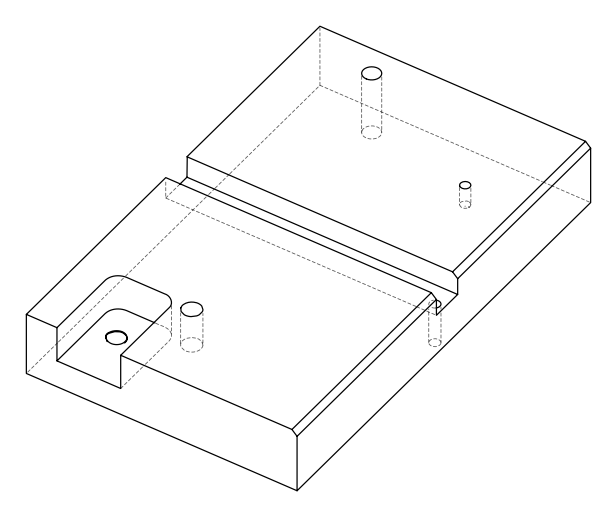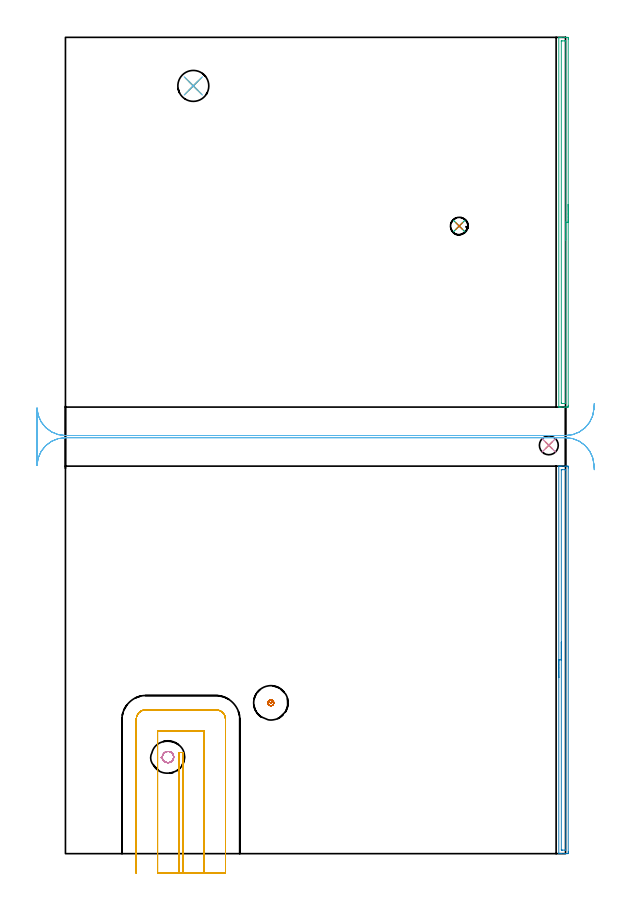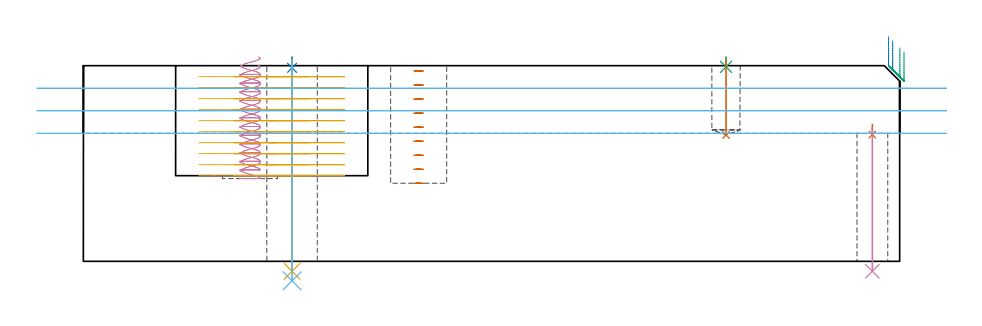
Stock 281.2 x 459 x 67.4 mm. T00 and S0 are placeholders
(PLAN: 13 operations, 8 tool changes, 28.3 min)
(1 SPOT_DRILL | STEP1HOLE | NXT0321_9005460120000 | 0.03 min | 2521 mm3)
(2 SPOT_DRILL_1 | STEP1HOLE_1 | NXT0321_9005460120000 | 0.03 min | 4 mm3)
(3 SPOT_DRILL_2 | STEP1POCKET | NXT0321_9005460120000 | 0.03 min | 1 mm3)
(4 DRILL_THROUGH_HOLE_INTO_CENTER | STEP1HOLE | NXT0301_077 | 0.2 min | 3937 mm3)
(5 DRILL_THROUGH_HOLE_INTO_CENTER_1 | STEP1HOLE_1 | NXT0301_077 | 0.29 min | 5914 mm3)
(6 DRILL_TO_ENLARGE_THROUGH_HOLE | STEP1HOLE_1 | UGT0301_245 | 0.31 min | 10075 mm3)
(7 DRILL_BLIND_HOLE_INTO_CENTER | STEP1POCKET | NXT0301_069 | 0.11 min | 1700 mm3)
(8 AREA_MILL | FG_CHAMFER_SURFACE | UGT0205_001 | 3.68 min | 3112 mm3)
(9 AREA_MILL_1 | FG_CHAMFER_SURFACE_1 | UGT0205_001 | 3.52 min | 2961 mm3)
(10 MILL_FREE_SHAPED_POCKET | POCKET_FREE_SHAPED_STRAIGHT | NXT0201_011 | Follow Part, ap 3, ae 75% | 1.77 min | 10388 mm3)
(11 MILL_SLOT | SLOT_PARTIAL_RECTANGULAR | NXT0201_012 | Follow Part, ap 4, ae 75% | 13.55 min | 210018 mm3)
(12 MILL_RECTANGULAR_SLOT | SLOT_RECTANGULAR | UGT0201_004 | Follow Part, ap 8, ae 75% | 4.24 min | 214900 mm3)
(13 MILL_BLIND_HOLE_FROM_SOLID_MATERIAL | STEP1POCKET_1 | NXT0201_012 | Spiral | 0.57 min | 11839 mm3)
(TOOL NXT0321_9005460120000 | NC Spot Drill, 142deg, 12mm, Carbide, Uncoated | D12 PA142 FL30 Z2)
(TOOL NXT0301_077 | Carbide Drill 10.6mm [860.1-1060-053A1-MM 2214] | D10.6 PA140 FL71 Z2)
(TOOL UGT0301_245 | Twist Drill 17.4 mm | D17.4 PA118 FL130 Z2)
(TOOL NXT0301_069 | Carbide Drill 9.8mm [860.1-0980-029A1-MM 2214] | D9.8 PA140 FL47 Z2)
(TOOL UGT0205_001 | Chamfer Mill 20 x 3 x 45 deg. | D20 FL50 Z2)
(TOOL NXT0201_011 | ENDMILL 12mm [2P460-1200-NA 1630] | D12 FL38 Z6)
(TOOL NXT0201_012 | ENDMILL 16mm [2P460-1600-NA 1630] | D16 FL38 Z6)
(TOOL UGT0201_004 | End Mill 32 mm | D32 FL53 Z6)
(OP 1 SPOT_DRILL)
G17 G21 G94 G90
T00 M6
G54
G17 G0 G90 X271.8 Y229.6 S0 M3
G43 Z77.4 H0
G94 G81 G98 Z43.635 F250. R47.1
G80
M5
M2
(OP 2 SPOT_DRILL_1)
G17 G21 G94 G90
T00 M6
G54
G17 G0 G90 X71.9 Y431.7 S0 M3
G43 Z77.4 H0
G94 G81 G98 Z66.651 F250. R70.4
G80
M5
M2
(OP 3 SPOT_DRILL_2)
G17 G21 G94 G90
T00 M6
G54
G17 G0 G90 X221.4 Y352.9 S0 M3
G43 Z77.4 H0
G94 G81 G98 Z66.978 F250. R70.4
G80
M5
M2
(OP 4 DRILL_THROUGH_HOLE_INTO_CENTER)
G17 G21 G94 G90
T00 M6
G54
G17 G0 G90 X271.8 Y229.6 S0 M3
G43 Z77.4 H1
G94 G73 G98 Z-3.429 F250. Q9.506 R46.1
G80
M5
M2
(OP 5 DRILL_THROUGH_HOLE_INTO_CENTER_1)
G17 G21 G94 G90
T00 M6
G54
G17 G0 G90 X71.9 Y431.7 S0 M3
G43 Z77.4 H1
G94 G73 G98 Z-3.429 F250. Q10.118 R69.4
G80
M5
M2
(OP 6 DRILL_TO_ENLARGE_THROUGH_HOLE)
G17 G21 G94 G90
T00 M6
G54
G17 G0 G90 X71.9 Y431.7 S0 M3
G43 Z77.4 H0
G94 G73 G98 Z-6.727 F250. Q14.825 R69.4
G80
M5
M2
(OP 7 DRILL_BLIND_HOLE_INTO_CENTER)
G17 G21 G94 G90
T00 M6
G54
G17 G0 G90 X221.4 Y352.9 S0 M3
G43 Z77.4 H1
G94 G81 G98 Z43.5 F250. R69.4
G80
M5
M2
(OP 8 AREA_MILL)
G17 G21 G94 G90
T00 M6
G54
G17 G0 G90 X277.4 Y98.95 S1061 M3
G43 Z77.4 H0
G94 G1 Y98.988 Z76.528 F250.
Y99.102 Z75.663
Y99.291 Z74.812
Y99.553 Z73.98
Y99.887 Z73.174
Y100.29 Z72.4
Y100.759 Z71.664
Y101.29 Z70.972
Y101.879 Z70.329
Y102.522 Z69.739
Y103.214 Z69.208
Y103.95 Z68.74
Y104.724 Z68.337
Y105.53 Z68.003
Y106.362 Z67.741
Y107.214 Z67.552
Y108.078 Z67.438
Y108.95 Z67.4
Y217.75
X277.406 Y217.89 Z67.393
X277.702 Y217.9 Z67.097
X278.134 Z66.665
X278.728 Z66.067
X280.788 Z64.01
X281.372 Z63.423
X281.961 Z62.835
X282.253 Y217.897 Z62.543
X282.691 Y217.891 Z62.105
X282.695 Y217.751 Z62.102
X282.699 Y217.304 Z62.101
X282.7 Y216.851 Z62.1
Y1.036
X282.699 Y0.596 Z62.101
X282.694 Y0.149 Z62.102
X282.691 Y0.009 Z62.105
X282.253 Y0. Z62.543
X281.961 Z62.835
X281.372 Z63.423
X280.788 Z64.01
X280.491 Z64.306
X278.728 Z66.067
X278.134 Z66.665
X277.847 Z66.952
X277.701 Y0.001 Z67.098
X277.406 Y0.01 Z67.393
X277.4 Y0.15 Z67.4
Y108.95
X278.814 Z65.986
X278.815 Y215.721 Z65.985
X278.816 Y215.822 Z65.984
X278.819 Y215.871 Z65.981
X278.82 Y215.888 Z65.98
X278.859 Y215.89 Z65.941
X279.236 Y215.898 Z65.564
X280.491 Y215.899 Z64.309
X281. Y215.897 Z63.8
X281.192 Y215.89 Z63.608
X281.279 Y215.878 Z63.521
X281.284 Y215.609 Z63.516
X281.285 Y215.52 Z63.515
Y2.179
X281.284 Y2.078 Z63.516
X281.281 Y2.029 Z63.519
X281.28 Y2.012 Z63.52
X281.241 Y2.01 Z63.559
X280.864 Y2.002 Z63.936
X279.609 Y2.001 Z65.191
X279.1 Y2.003 Z65.7
X278.908 Y2.01 Z65.892
X278.821 Y2.022 Z65.979
X278.816 Y2.291 Z65.984
X278.815 Y2.38 Z65.985
X278.814 Y108.95 Z65.986
Y109.822 Z66.024
Y110.687 Z66.138
Y111.538 Z66.326
Y112.37 Z66.589
Y113.176 Z66.923
Y113.95 Z67.325
Y114.686 Z67.794
Y115.378 Z68.325
Y116.021 Z68.915
Y116.61 Z69.558
Y117.142 Z70.25
Y117.61 Z70.986
Y118.013 Z71.76
Y118.347 Z72.566
Y118.609 Z73.398
Y118.798 Z74.249
Y118.912 Z75.114
Y118.95 Z75.986
G0 Z77.4
M5
M2
(OP 9 AREA_MILL_1)
G17 G21 G94 G90
T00 M6
G54
G17 G0 G90 X282.7 Y365.05 S1061 M3
G43 Z77.4 H0
Z72.1
G94 G1 Y365.012 Z71.229 F250.
Y364.898 Z70.364
Y364.709 Z69.512
Y364.447 Z68.68
Y364.113 Z67.874
Y363.71 Z67.1
Y363.241 Z66.364
Y362.71 Z65.672
Y362.121 Z65.029
Y361.478 Z64.44
Y360.786 Z63.909
Y360.05 Z63.44
Y359.276 Z63.037
Y358.47 Z62.703
Y357.638 Z62.441
Y356.786 Z62.252
Y355.922 Z62.138
Y355.05 Z62.1
Y252.125
X282.699 Y251.686 Z62.101
X282.694 Y251.24 Z62.102
X282.691 Y251.109 Z62.105
X282.253 Y251.1 Z62.542
X281.951 Z62.844
X281.372 Z63.423
X280.768 Z64.029
X280.491 Z64.306
X278.728 Z66.067
X278.173 Z66.626
X277.847 Z66.952
X277.681 Y251.101 Z67.118
X277.406 Y251.11 Z67.393
X277.4 Y251.241 Z67.4
Y458.859
X277.406 Y458.99 Z67.393
X277.682 Y459. Z67.117
X278.172 Z66.627
X278.728 Z66.067
X280.768 Z64.029
X281.372 Z63.423
X281.951 Z62.844
X282.253 Y458.997 Z62.542
X282.691 Y458.991 Z62.105
X282.694 Y458.86 Z62.102
X282.699 Y458.414 Z62.101
X282.7 Y457.962 Z62.1
Y355.05
X281.286 Z63.514
X281.285 Y253.267 Z63.515
X281.284 Y253.167 Z63.516
X281.282 Y253.118 Z63.518
X281.28 Y253.113 Z63.52
X281.266 Y253.109 Z63.534
X281.219 Y253.105 Z63.581
X280.854 Y253.1 Z63.946
X279.609 Y253.101 Z65.191
X279.09 Y253.103 Z65.71
X278.906 Y253.11 Z65.894
X278.821 Y253.116 Z65.979
X278.816 Y253.38 Z65.984
X278.815 Y253.468 Z65.985
Y456.833
X278.816 Y456.933 Z65.984
X278.818 Y456.982 Z65.982
X278.82 Y456.987 Z65.98
X278.834 Y456.991 Z65.966
X278.881 Y456.995 Z65.919
X279.246 Y456.999 Z65.554
X280.491 Z64.309
X281.01 Y456.997 Z63.79
X281.194 Y456.99 Z63.606
X281.279 Y456.984 Z63.521
X281.284 Y456.72 Z63.516
X281.285 Y456.632 Z63.515
X281.286 Y355.05 Z63.514
Y354.178 Z63.552
Y353.313 Z63.666
Y352.462 Z63.855
Y351.63 Z64.117
Y350.824 Z64.451
Y350.05 Z64.854
Y349.314 Z65.323
Y348.622 Z65.854
Y347.979 Z66.443
Y347.39 Z67.086
Y346.858 Z67.779
Y346.39 Z68.514
Y345.987 Z69.288
Y345.653 Z70.094
Y345.391 Z70.926
Y345.202 Z71.778
Y345.088 Z72.643
Y345.05 Z73.514
G0 Z77.4
M5
M2
(OP 10 MILL_FREE_SHAPED_POCKET)
G17 G21 G94 G90
T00 M6
G54
G17 G0 G90 X60.416 Y52.702 S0 M3
G43 Z77.4 H1
Z70.4
G94 G1 X60.448 Y52.749 Z70.385 F250.
X60.639 Y53.152 Z70.265
X60.771 Y53.578 Z70.146
X60.842 Y54.018 Z70.026
X60.851 Y54.464 Z69.907
X60.812 Y54.817 Z69.812
X60.729 Y55.181 Z69.712
X60.604 Y55.533 Z69.612
X60.438 Y55.868 Z69.511
X60.341 Y56.016 Z69.464
X60.244 Y56.165 Z69.416
X59.946 Y56.515 Z69.293
X59.601 Y56.818 Z69.17
X59.215 Y57.068 Z69.047
X58.796 Y57.258 Z68.924
X58.355 Y57.386 Z68.8
X57.9 Y57.449 Z68.677
X57.44 Y57.444 Z68.554
X56.986 Y57.373 Z68.431
X56.547 Y57.237 Z68.308
X56.132 Y57.038 Z68.185
X55.984 Y56.941 Z68.137
X55.835 Y56.844 Z68.09
X55.519 Y56.58 Z67.979
X55.241 Y56.277 Z67.869
X55.005 Y55.94 Z67.759
X54.814 Y55.575 Z67.648
X54.752 Y55.409 Z67.601
X54.665 Y55.18 Z67.535
X54.391 Y54.616 Z67.367
X54.059 Y54.083 Z67.199
X53.911 Y53.888 Z67.133
X54.098 Y53.73 Z67.068
X54.536 Y53.281 Z66.9
X54.925 Y52.789 Z66.732
X55.156 Y52.435 Z66.618
X55.454 Y52.085 Z66.495
X55.799 Y51.782 Z66.372
X56.185 Y51.532 Z66.249
X56.604 Y51.342 Z66.126
X57.045 Y51.214 Z66.003
X57.5 Y51.151 Z65.879
X57.96 Y51.156 Z65.756
X58.414 Y51.227 Z65.633
X58.853 Y51.363 Z65.51
X59.268 Y51.562 Z65.387
X59.416 Y51.659 Z65.339
X59.565 Y51.756 Z65.292
X59.905 Y52.044 Z65.172
X60.202 Y52.377 Z65.053
X60.448 Y52.749 Z64.933
X60.639 Y53.152 Z64.814
X60.771 Y53.578 Z64.694
X60.842 Y54.018 Z64.575
X60.851 Y54.464 Z64.455
X60.832 Y54.64 Z64.408
G3 X54.752 Y55.409 R3.15 F500.
G2 X53.911 Y53.888 R6.
X55.059 Y52.584 R6.
G3 X60.832 Y54.64 R3.15
X60.569 Y55.601 R3.15
G0 X60.416 Y52.702 Z67.408
G1 X60.448 Y52.749 Z67.393 F250.
X60.639 Y53.152 Z67.273
X60.771 Y53.578 Z67.154
X60.842 Y54.018 Z67.034
X60.851 Y54.464 Z66.915
X60.812 Y54.817 Z66.819
X60.729 Y55.181 Z66.719
X60.604 Y55.533 Z66.619
X60.438 Y55.868 Z66.519
X60.341 Y56.016 Z66.472
X60.244 Y56.165 Z66.424
X59.946 Y56.515 Z66.301
X59.601 Y56.818 Z66.178
X59.215 Y57.068 Z66.055
X58.796 Y57.258 Z65.931
X58.355 Y57.386 Z65.808
X57.9 Y57.449 Z65.685
X57.44 Y57.444 Z65.562
X56.986 Y57.373 Z65.439
X56.547 Y57.237 Z65.316
X56.132 Y57.038 Z65.192
X55.984 Y56.941 Z65.145
X55.835 Y56.844 Z65.097
X55.519 Y56.58 Z64.987
X55.241 Y56.277 Z64.877
X55.005 Y55.94 Z64.766
X54.814 Y55.575 Z64.656
X54.752 Y55.409 Z64.609
X54.665 Y55.18 Z64.543
X54.391 Y54.616 Z64.375
X54.059 Y54.083 Z64.207
X53.911 Y53.888 Z64.141
X54.098 Y53.73 Z64.075
X54.536 Y53.281 Z63.907
X54.925 Y52.789 Z63.739
X55.156 Y52.435 Z63.626
X55.454 Y52.085 Z63.503
X55.799 Y51.782 Z63.38
X56.185 Y51.532 Z63.257
X56.604 Y51.342 Z63.133
X57.045 Y51.214 Z63.01
X57.5 Y51.151 Z62.887
X57.96 Y51.156 Z62.764
X58.414 Y51.227 Z62.641
X58.853 Y51.363 Z62.518
X59.268 Y51.562 Z62.394
X59.416 Y51.659 Z62.347
X59.565 Y51.756 Z62.299
X59.905 Y52.044 Z62.18
X60.202 Y52.377 Z62.06
X60.448 Y52.749 Z61.941
X60.639 Y53.152 Z61.821
X60.771 Y53.578 Z61.702
X60.842 Y54.018 Z61.582
X60.851 Y54.464 Z61.463
X60.832 Y54.64 Z61.415
G3 X54.752 Y55.409 R3.15 F500.
G2 X53.911 Y53.888 R6.
X55.059 Y52.584 R6.
G3 X60.832 Y54.64 R3.15
X60.569 Y55.601 R3.15
G0 X60.416 Y52.702 Z64.415
G1 X60.448 Y52.749 Z64.4 F250.
X60.639 Y53.152 Z64.281
X60.771 Y53.578 Z64.161
X60.842 Y54.018 Z64.042
X60.851 Y54.464 Z63.922
X60.812 Y54.817 Z63.827
X60.729 Y55.181 Z63.727
X60.604 Y55.533 Z63.627
X60.438 Y55.868 Z63.527
X60.341 Y56.016 Z63.479
X60.244 Y56.165 Z63.432
X59.946 Y56.515 Z63.309
X59.601 Y56.818 Z63.185
X59.215 Y57.068 Z63.062
X58.796 Y57.258 Z62.939
X58.355 Y57.386 Z62.816
X57.9 Y57.449 Z62.693
X57.44 Y57.444 Z62.57
X56.986 Y57.373 Z62.446
X56.547 Y57.237 Z62.323
X56.132 Y57.038 Z62.2
X55.984 Y56.941 Z62.153
X55.835 Y56.844 Z62.105
X55.519 Y56.58 Z61.995
X55.241 Y56.277 Z61.884
X55.005 Y55.94 Z61.774
X54.814 Y55.575 Z61.664
X54.752 Y55.409 Z61.616
X54.665 Y55.18 Z61.551
X54.391 Y54.616 Z61.383
X54.059 Y54.083 Z61.214
X53.911 Y53.888 Z61.149
X54.098 Y53.73 Z61.083
X54.536 Y53.281 Z60.915
X54.925 Y52.789 Z60.747
X55.156 Y52.435 Z60.634
X55.454 Y52.085 Z60.511
X55.799 Y51.782 Z60.387
X56.185 Y51.532 Z60.264
X56.604 Y51.342 Z60.141
X57.045 Y51.214 Z60.018
X57.5 Y51.151 Z59.895
X57.96 Y51.156 Z59.772
X58.414 Y51.227 Z59.648
X58.853 Y51.363 Z59.525
X59.268 Y51.562 Z59.402
X59.416 Y51.659 Z59.355
X59.565 Y51.756 Z59.307
X59.905 Y52.044 Z59.187
X60.202 Y52.377 Z59.068
X60.448 Y52.749 Z58.949
X60.639 Y53.152 Z58.829
X60.771 Y53.578 Z58.71
X60.842 Y54.018 Z58.59
X60.851 Y54.464 Z58.471
X60.832 Y54.64 Z58.423
G3 X54.752 Y55.409 R3.15 F500.
G2 X53.911 Y53.888 R6.
X55.059 Y52.584 R6.
G3 X60.832 Y54.64 R3.15
X60.569 Y55.601 R3.15
G0 X60.416 Y52.702 Z61.423
G1 X60.448 Y52.749 Z61.408 F250.
X60.639 Y53.152 Z61.288
X60.771 Y53.578 Z61.169
X60.842 Y54.018 Z61.049
X60.851 Y54.464 Z60.93
X60.812 Y54.817 Z60.835
X60.729 Y55.181 Z60.735
X60.604 Y55.533 Z60.635
X60.438 Y55.868 Z60.535
X60.341 Y56.016 Z60.487
X60.244 Y56.165 Z60.439
X59.946 Y56.515 Z60.316
X59.601 Y56.818 Z60.193
X59.215 Y57.068 Z60.07
X58.796 Y57.258 Z59.947
X58.355 Y57.386 Z59.824
X57.9 Y57.449 Z59.7
X57.44 Y57.444 Z59.577
X56.986 Y57.373 Z59.454
X56.547 Y57.237 Z59.331
X56.132 Y57.038 Z59.208
X55.984 Y56.941 Z59.16
X55.835 Y56.844 Z59.113
X55.519 Y56.58 Z59.002
X55.241 Y56.277 Z58.892
X55.005 Y55.94 Z58.782
X54.814 Y55.575 Z58.672
X54.752 Y55.409 Z58.624
X54.665 Y55.18 Z58.558
X54.391 Y54.616 Z58.39
X54.059 Y54.083 Z58.222
X53.911 Y53.888 Z58.156
X54.098 Y53.73 Z58.091
X54.536 Y53.281 Z57.923
X54.925 Y52.789 Z57.755
X55.156 Y52.435 Z57.641
X55.454 Y52.085 Z57.518
X55.799 Y51.782 Z57.395
X56.185 Y51.532 Z57.272
X56.604 Y51.342 Z57.149
X57.045 Y51.214 Z57.026
X57.5 Y51.151 Z56.902
X57.96 Y51.156 Z56.779
X58.414 Y51.227 Z56.656
X58.853 Y51.363 Z56.533
X59.268 Y51.562 Z56.41
X59.416 Y51.659 Z56.362
X59.565 Y51.756 Z56.315
X59.905 Y52.044 Z56.195
X60.202 Y52.377 Z56.076
X60.448 Y52.749 Z55.956
X60.639 Y53.152 Z55.837
X60.771 Y53.578 Z55.717
X60.842 Y54.018 Z55.598
X60.851 Y54.464 Z55.478
X60.832 Y54.64 Z55.431
G3 X54.752 Y55.409 R3.15 F500.
G2 X53.911 Y53.888 R6.
X55.059 Y52.584 R6.
G3 X60.832 Y54.64 R3.15
X60.569 Y55.601 R3.15
G0 X60.416 Y52.702 Z58.431
G1 X60.448 Y52.749 Z58.416 F250.
X60.639 Y53.152 Z58.296
X60.771 Y53.578 Z58.177
X60.842 Y54.018 Z58.057
X60.851 Y54.464 Z57.938
X60.812 Y54.817 Z57.843
X60.729 Y55.181 Z57.742
X60.604 Y55.533 Z57.642
X60.438 Y55.868 Z57.542
X60.341 Y56.016 Z57.495
X60.244 Y56.165 Z57.447
X59.946 Y56.515 Z57.324
X59.601 Y56.818 Z57.201
X59.215 Y57.068 Z57.078
X58.796 Y57.258 Z56.954
X58.355 Y57.386 Z56.831
X57.9 Y57.449 Z56.708
X57.44 Y57.444 Z56.585
X56.986 Y57.373 Z56.462
X56.547 Y57.237 Z56.339
X56.132 Y57.038 Z56.215
X55.984 Y56.941 Z56.168
X55.835 Y56.844 Z56.12
X55.519 Y56.58 Z56.01
X55.241 Y56.277 Z55.9
X55.005 Y55.94 Z55.79
X54.814 Y55.575 Z55.679
X54.752 Y55.409 Z55.632
X54.665 Y55.18 Z55.566
X54.391 Y54.616 Z55.398
X54.059 Y54.083 Z55.23
X53.911 Y53.888 Z55.164
X54.098 Y53.73 Z55.099
X54.536 Y53.281 Z54.93
X54.925 Y52.789 Z54.762
X55.156 Y52.435 Z54.649
X55.454 Y52.085 Z54.526
X55.799 Y51.782 Z54.403
X56.185 Y51.532 Z54.28
X56.604 Y51.342 Z54.156
X57.045 Y51.214 Z54.033
X57.5 Y51.151 Z53.91
X57.96 Y51.156 Z53.787
X58.414 Y51.227 Z53.664
X58.853 Y51.363 Z53.541
X59.268 Y51.562 Z53.417
X59.416 Y51.659 Z53.37
X59.565 Y51.756 Z53.322
X59.905 Y52.044 Z53.203
X60.202 Y52.377 Z53.083
X60.448 Y52.749 Z52.964
X60.639 Y53.152 Z52.844
X60.771 Y53.578 Z52.725
X60.842 Y54.018 Z52.605
X60.851 Y54.464 Z52.486
X60.832 Y54.64 Z52.438
G3 X54.752 Y55.409 R3.15 F500.
G2 X53.911 Y53.888 R6.
X55.059 Y52.584 R6.
G3 X60.832 Y54.64 R3.15
X60.569 Y55.601 R3.15
G0 X60.416 Y52.702 Z55.438
G1 X60.448 Y52.749 Z55.423 F250.
X60.639 Y53.152 Z55.304
X60.771 Y53.578 Z55.184
X60.842 Y54.018 Z55.065
X60.851 Y54.464 Z54.945
X60.812 Y54.817 Z54.85
X60.729 Y55.181 Z54.75
X60.604 Y55.533 Z54.65
X60.438 Y55.868 Z54.55
X60.341 Y56.016 Z54.502
X60.244 Y56.165 Z54.455
X59.946 Y56.515 Z54.332
X59.601 Y56.818 Z54.208
X59.215 Y57.068 Z54.085
X58.796 Y57.258 Z53.962
X58.355 Y57.386 Z53.839
X57.9 Y57.449 Z53.716
X57.44 Y57.444 Z53.593
X56.986 Y57.373 Z53.47
X56.547 Y57.237 Z53.346
X56.132 Y57.038 Z53.223
X55.984 Y56.941 Z53.176
X55.835 Y56.844 Z53.128
X55.519 Y56.58 Z53.018
X55.241 Y56.277 Z52.907
X55.005 Y55.94 Z52.797
X54.814 Y55.575 Z52.687
X54.752 Y55.409 Z52.639
X54.665 Y55.18 Z52.574
X54.391 Y54.616 Z52.406
X54.059 Y54.083 Z52.238
X53.911 Y53.888 Z52.172
X54.098 Y53.73 Z52.106
X54.536 Y53.281 Z51.938
X54.925 Y52.789 Z51.77
X55.156 Y52.435 Z51.657
X55.454 Y52.085 Z51.534
X55.799 Y51.782 Z51.41
X56.185 Y51.532 Z51.287
X56.604 Y51.342 Z51.164
X57.045 Y51.214 Z51.041
X57.5 Y51.151 Z50.918
X57.96 Y51.156 Z50.795
X58.414 Y51.227 Z50.672
X58.853 Y51.363 Z50.548
X59.268 Y51.562 Z50.425
X59.416 Y51.659 Z50.378
X59.565 Y51.756 Z50.33
X59.905 Y52.044 Z50.211
X60.202 Y52.377 Z50.091
X60.448 Y52.749 Z49.972
X60.639 Y53.152 Z49.852
X60.771 Y53.578 Z49.733
X60.842 Y54.018 Z49.613
X60.851 Y54.464 Z49.494
X60.832 Y54.64 Z49.446
G3 X54.752 Y55.409 R3.15 F500.
G2 X53.911 Y53.888 R6.
X55.059 Y52.584 R6.
G3 X60.832 Y54.64 R3.15
X60.569 Y55.601 R3.15
G0 X60.416 Y52.702 Z52.446
G1 X60.448 Y52.749 Z52.431 F250.
X60.639 Y53.152 Z52.312
X60.771 Y53.578 Z52.192
X60.842 Y54.018 Z52.073
X60.851 Y54.464 Z51.953
X60.812 Y54.817 Z51.858
X60.729 Y55.181 Z51.758
X60.604 Y55.533 Z51.658
X60.438 Y55.868 Z51.558
X60.341 Y56.016 Z51.51
X60.244 Y56.165 Z51.463
X59.946 Y56.515 Z51.339
X59.601 Y56.818 Z51.216
X59.215 Y57.068 Z51.093
X58.796 Y57.258 Z50.97
X58.355 Y57.386 Z50.847
X57.9 Y57.449 Z50.724
X57.44 Y57.444 Z50.6
X56.986 Y57.373 Z50.477
X56.547 Y57.237 Z50.354
X56.132 Y57.038 Z50.231
X55.984 Y56.941 Z50.183
X55.835 Y56.844 Z50.136
X55.519 Y56.58 Z50.025
X55.241 Y56.277 Z49.915
X55.005 Y55.94 Z49.805
X54.814 Y55.575 Z49.695
X54.752 Y55.409 Z49.647
X54.665 Y55.18 Z49.581
X54.391 Y54.616 Z49.413
X54.059 Y54.083 Z49.245
X53.911 Y53.888 Z49.18
X54.098 Y53.73 Z49.114
X54.536 Y53.281 Z48.946
X54.925 Y52.789 Z48.778
X55.156 Y52.435 Z48.665
X55.454 Y52.085 Z48.541
X55.799 Y51.782 Z48.418
X56.185 Y51.532 Z48.295
X56.604 Y51.342 Z48.172
X57.045 Y51.214 Z48.049
X57.5 Y51.151 Z47.926
X57.96 Y51.156 Z47.802
X58.414 Y51.227 Z47.679
X58.853 Y51.363 Z47.556
X59.268 Y51.562 Z47.433
X59.416 Y51.659 Z47.385
X59.565 Y51.756 Z47.338
X59.905 Y52.044 Z47.218
X60.202 Y52.377 Z47.099
X60.448 Y52.749 Z46.979
X60.639 Y53.152 Z46.86
X60.771 Y53.578 Z46.74
X60.842 Y54.018 Z46.621
X60.851 Y54.464 Z46.501
X60.832 Y54.64 Z46.454
G3 X54.752 Y55.409 R3.15 F500.
G2 X53.911 Y53.888 R6.
X55.059 Y52.584 R6.
G3 X60.832 Y54.64 R3.15
X60.569 Y55.601 R3.15
G0 X60.416 Y52.702 Z49.454
G1 X60.448 Y52.749 Z49.439 F250.
X60.639 Y53.152 Z49.319
X60.771 Y53.578 Z49.2
X60.842 Y54.018 Z49.08
X60.851 Y54.464 Z48.961
X60.812 Y54.817 Z48.866
X60.729 Y55.181 Z48.766
X60.604 Y55.533 Z48.665
X60.438 Y55.868 Z48.565
X60.341 Y56.016 Z48.518
X60.244 Y56.165 Z48.47
X59.946 Y56.515 Z48.347
X59.601 Y56.818 Z48.224
X59.215 Y57.068 Z48.101
X58.796 Y57.258 Z47.978
X58.355 Y57.386 Z47.854
X57.9 Y57.449 Z47.731
X57.44 Y57.444 Z47.608
X56.986 Y57.373 Z47.485
X56.547 Y57.237 Z47.362
X56.132 Y57.038 Z47.239
X55.984 Y56.941 Z47.191
X55.835 Y56.844 Z47.143
X55.519 Y56.58 Z47.033
X55.241 Y56.277 Z46.923
X55.005 Y55.94 Z46.813
X54.814 Y55.575 Z46.702
X54.752 Y55.409 Z46.655
X54.665 Y55.18 Z46.589
X54.391 Y54.616 Z46.421
X54.059 Y54.083 Z46.253
X53.911 Y53.888 Z46.187
X54.098 Y53.73 Z46.122
X54.536 Y53.281 Z45.954
X54.925 Y52.789 Z45.785
X55.156 Y52.435 Z45.672
X55.454 Y52.085 Z45.549
X55.799 Y51.782 Z45.426
X56.185 Y51.532 Z45.303
X56.604 Y51.342 Z45.18
X57.045 Y51.214 Z45.056
X57.5 Y51.151 Z44.933
X57.96 Y51.156 Z44.81
X58.414 Y51.227 Z44.687
X58.853 Y51.363 Z44.564
X59.268 Y51.562 Z44.441
X59.416 Y51.659 Z44.393
X59.565 Y51.756 Z44.345
X59.905 Y52.044 Z44.226
X60.202 Y52.377 Z44.106
X60.448 Y52.749 Z43.987
X60.639 Y53.152 Z43.868
X60.771 Y53.578 Z43.748
X60.842 Y54.018 Z43.629
X60.851 Y54.464 Z43.509
X60.832 Y54.64 Z43.462
G3 X54.752 Y55.409 R3.15 F500.
G2 X53.911 Y53.888 R6.
X55.059 Y52.584 R6.
G3 X60.832 Y54.64 R3.15
X60.569 Y55.601 R3.15
G0 X60.416 Y52.702 Z46.462
G1 X60.448 Y52.749 Z46.446 F250.
X60.639 Y53.152 Z46.327
X60.771 Y53.578 Z46.207
X60.842 Y54.018 Z46.088
X60.851 Y54.464 Z45.968
X60.812 Y54.817 Z45.873
X60.729 Y55.181 Z45.773
X60.604 Y55.533 Z45.673
X60.438 Y55.868 Z45.573
X60.341 Y56.016 Z45.525
X60.244 Y56.165 Z45.478
X59.946 Y56.515 Z45.355
X59.601 Y56.818 Z45.232
X59.215 Y57.068 Z45.108
X58.796 Y57.258 Z44.985
X58.355 Y57.386 Z44.862
X57.9 Y57.449 Z44.739
X57.44 Y57.444 Z44.616
X56.986 Y57.373 Z44.493
X56.547 Y57.237 Z44.369
X56.132 Y57.038 Z44.246
X55.984 Y56.941 Z44.199
X55.835 Y56.844 Z44.151
X55.519 Y56.58 Z44.041
X55.241 Y56.277 Z43.931
X55.005 Y55.94 Z43.82
X54.814 Y55.575 Z43.71
X54.752 Y55.409 Z43.662
X54.665 Y55.18 Z43.597
X54.391 Y54.616 Z43.429
X54.059 Y54.083 Z43.261
X53.911 Y53.888 Z43.195
X54.098 Y53.73 Z43.129
X54.536 Y53.281 Z42.961
X54.925 Y52.789 Z42.793
X55.156 Y52.435 Z42.68
X55.454 Y52.085 Z42.557
X55.799 Y51.782 Z42.434
X56.185 Y51.532 Z42.31
X56.604 Y51.342 Z42.187
X57.045 Y51.214 Z42.064
X57.5 Y51.151 Z41.941
X57.96 Y51.156 Z41.818
X58.414 Y51.227 Z41.695
X58.853 Y51.363 Z41.571
X59.268 Y51.562 Z41.448
X59.416 Y51.659 Z41.401
X59.565 Y51.756 Z41.353
X59.905 Y52.044 Z41.234
X60.202 Y52.377 Z41.114
X60.448 Y52.749 Z40.995
X60.639 Y53.152 Z40.875
X60.771 Y53.578 Z40.756
X60.842 Y54.018 Z40.636
X60.851 Y54.464 Z40.517
X60.832 Y54.64 Z40.469
G3 X54.752 Y55.409 R3.15 F500.
G2 X53.911 Y53.888 R6.
X55.059 Y52.584 R6.
G3 X60.832 Y54.64 R3.15
X60.569 Y55.601 R3.15
G0 X60.416 Y52.702 Z43.469
G1 X60.448 Y52.749 Z43.454 F250.
X60.639 Y53.152 Z43.335
X60.771 Y53.578 Z43.215
X60.842 Y54.018 Z43.096
X60.851 Y54.464 Z42.976
X60.812 Y54.817 Z42.881
X60.729 Y55.181 Z42.781
X60.604 Y55.533 Z42.681
X60.438 Y55.868 Z42.581
X60.341 Y56.016 Z42.533
X60.244 Y56.165 Z42.486
X59.946 Y56.515 Z42.362
X59.601 Y56.818 Z42.239
X59.215 Y57.068 Z42.116
X58.796 Y57.258 Z41.993
X58.355 Y57.386 Z41.87
X57.9 Y57.449 Z41.747
X57.44 Y57.444 Z41.623
X56.986 Y57.373 Z41.5
X56.547 Y57.237 Z41.377
X56.132 Y57.038 Z41.254
X55.984 Y56.941 Z41.206
X55.835 Y56.844 Z41.159
X55.519 Y56.58 Z41.049
X55.241 Y56.277 Z40.938
X55.005 Y55.94 Z40.828
X54.814 Y55.575 Z40.718
X54.752 Y55.409 Z40.67
X54.665 Y55.18 Z40.605
X54.391 Y54.616 Z40.436
X54.059 Y54.083 Z40.268
X53.911 Y53.888 Z40.203
X54.098 Y53.73 Z40.137
X54.536 Y53.281 Z39.969
X54.925 Y52.789 Z39.801
X55.156 Y52.435 Z39.688
X55.454 Y52.085 Z39.564
X55.799 Y51.782 Z39.441
X56.185 Y51.532 Z39.318
X56.604 Y51.342 Z39.195
X57.045 Y51.214 Z39.072
X57.5 Y51.151 Z38.949
X57.96 Y51.156 Z38.825
X58.414 Y51.227 Z38.702
X58.853 Y51.363 Z38.579
X59.268 Y51.562 Z38.456
X59.416 Y51.659 Z38.408
X59.565 Y51.756 Z38.361
X59.905 Y52.044 Z38.241
X60.202 Y52.377 Z38.122
X60.448 Y52.749 Z38.002
X60.639 Y53.152 Z37.883
X60.771 Y53.578 Z37.763
X60.842 Y54.018 Z37.644
X60.851 Y54.464 Z37.524
X60.832 Y54.64 Z37.477
G3 X54.752 Y55.409 R3.15 F500.
G2 X53.911 Y53.888 R6.
X55.059 Y52.584 R6.
G3 X60.832 Y54.64 R3.15
X60.569 Y55.601 R3.15
G0 X60.416 Y52.702 Z40.477
G1 X60.448 Y52.749 Z40.462 F250.
X60.639 Y53.152 Z40.342
X60.771 Y53.578 Z40.223
X60.842 Y54.018 Z40.103
X60.851 Y54.464 Z39.984
X60.812 Y54.817 Z39.889
X60.729 Y55.181 Z39.789
X60.604 Y55.533 Z39.689
X60.438 Y55.868 Z39.588
X60.341 Y56.016 Z39.541
X60.244 Y56.165 Z39.493
X59.946 Y56.515 Z39.37
X59.601 Y56.818 Z39.247
X59.215 Y57.068 Z39.124
X58.796 Y57.258 Z39.001
X58.355 Y57.386 Z38.877
X57.9 Y57.449 Z38.754
X57.44 Y57.444 Z38.631
X56.986 Y57.373 Z38.508
X56.547 Y57.237 Z38.385
X56.132 Y57.038 Z38.262
X55.984 Y56.941 Z38.214
X55.835 Y56.844 Z38.167
X55.519 Y56.58 Z38.056
X55.241 Y56.277 Z37.946
X55.005 Y55.94 Z37.836
X54.814 Y55.575 Z37.725
X54.752 Y55.409 Z37.678
X54.665 Y55.18 Z37.612
X54.391 Y54.616 Z37.444
X54.059 Y54.083 Z37.276
X53.911 Y53.888 Z37.21
X54.098 Y53.73 Z37.145
X54.536 Y53.281 Z36.977
X54.925 Y52.789 Z36.809
X55.156 Y52.435 Z36.695
X55.454 Y52.085 Z36.572
X55.799 Y51.782 Z36.449
X56.185 Y51.532 Z36.326
X56.604 Y51.342 Z36.203
X57.045 Y51.214 Z36.08
X57.5 Y51.151 Z35.956
X57.96 Y51.156 Z35.833
X58.414 Y51.227 Z35.71
X58.853 Y51.363 Z35.587
X59.268 Y51.562 Z35.464
X59.416 Y51.659 Z35.416
X59.565 Y51.756 Z35.369
X59.905 Y52.044 Z35.249
X60.202 Y52.377 Z35.13
X60.448 Y52.749 Z35.01
X60.639 Y53.152 Z34.891
X60.771 Y53.578 Z34.771
X60.842 Y54.018 Z34.652
X60.851 Y54.464 Z34.532
X60.832 Y54.64 Z34.485
G3 X54.752 Y55.409 R3.15 F500.
G2 X53.911 Y53.888 R6.
X55.059 Y52.584 R6.
G3 X60.832 Y54.64 R3.15
X60.569 Y55.601 R3.15
G0 X60.416 Y52.702 Z37.485
G1 X60.448 Y52.749 Z37.47 F250.
X60.639 Y53.152 Z37.35
X60.771 Y53.578 Z37.231
X60.842 Y54.018 Z37.111
X60.851 Y54.464 Z36.992
X60.812 Y54.817 Z36.896
X60.729 Y55.181 Z36.796
X60.604 Y55.533 Z36.696
X60.438 Y55.868 Z36.596
X60.341 Y56.016 Z36.549
X60.244 Y56.165 Z36.501
X59.946 Y56.515 Z36.378
X59.601 Y56.818 Z36.255
X59.215 Y57.068 Z36.132
X58.796 Y57.258 Z36.008
X58.355 Y57.386 Z35.885
X57.9 Y57.449 Z35.762
X57.44 Y57.444 Z35.639
X56.986 Y57.373 Z35.516
X56.547 Y57.237 Z35.393
X56.132 Y57.038 Z35.269
X55.984 Y56.941 Z35.222
X55.835 Y56.844 Z35.174
X55.519 Y56.58 Z35.064
X55.241 Y56.277 Z34.954
X55.005 Y55.94 Z34.843
X54.814 Y55.575 Z34.733
X54.752 Y55.409 Z34.686
X54.665 Y55.18 Z34.62
X54.391 Y54.616 Z34.452
X54.059 Y54.083 Z34.284
X53.911 Y53.888 Z34.218
X54.098 Y53.73 Z34.152
X54.536 Y53.281 Z33.984
X54.925 Y52.789 Z33.816
X55.156 Y52.435 Z33.703
X55.454 Y52.085 Z33.58
X55.799 Y51.782 Z33.457
X56.185 Y51.532 Z33.334
X56.604 Y51.342 Z33.21
X57.045 Y51.214 Z33.087
X57.5 Y51.151 Z32.964
X57.96 Y51.156 Z32.841
X58.414 Y51.227 Z32.718
X58.853 Y51.363 Z32.595
X59.268 Y51.562 Z32.471
X59.416 Y51.659 Z32.424
X59.565 Y51.756 Z32.376
X59.905 Y52.044 Z32.257
X60.202 Y52.377 Z32.137
X60.448 Y52.749 Z32.018
X60.639 Y53.152 Z31.898
X60.771 Y53.578 Z31.779
X60.842 Y54.018 Z31.659
X60.851 Y54.464 Z31.54
X60.832 Y54.64 Z31.492
G3 X54.752 Y55.409 R3.15 F500.
G2 X53.911 Y53.888 R6.
X55.059 Y52.584 R6.
G3 X60.832 Y54.64 R3.15
X60.569 Y55.601 R3.15
G0 X60.416 Y52.702 Z34.492
G1 X60.448 Y52.749 Z34.477 F250.
X60.639 Y53.152 Z34.358
X60.771 Y53.578 Z34.238
X60.842 Y54.018 Z34.119
X60.851 Y54.464 Z33.999
X60.812 Y54.817 Z33.904
X60.729 Y55.181 Z33.804
X60.604 Y55.533 Z33.704
X60.438 Y55.868 Z33.604
X60.341 Y56.016 Z33.556
X60.244 Y56.165 Z33.509
X59.946 Y56.515 Z33.386
X59.601 Y56.818 Z33.262
X59.215 Y57.068 Z33.139
X58.796 Y57.258 Z33.016
X58.355 Y57.386 Z32.893
X57.9 Y57.449 Z32.77
X57.44 Y57.444 Z32.647
X56.986 Y57.373 Z32.523
X56.547 Y57.237 Z32.4
X56.132 Y57.038 Z32.277
X55.984 Y56.941 Z32.23
X55.835 Y56.844 Z32.182
X55.519 Y56.58 Z32.072
X55.241 Y56.277 Z31.961
X55.005 Y55.94 Z31.851
X54.814 Y55.575 Z31.741
X54.752 Y55.409 Z31.693
X54.665 Y55.18 Z31.628
X54.391 Y54.616 Z31.46
X54.059 Y54.083 Z31.291
X53.911 Y53.888 Z31.226
X54.098 Y53.73 Z31.16
X54.536 Y53.281 Z30.992
X54.925 Y52.789 Z30.824
X55.156 Y52.435 Z30.711
X55.454 Y52.085 Z30.588
X55.799 Y51.782 Z30.464
X56.185 Y51.532 Z30.341
X56.604 Y51.342 Z30.218
X57.045 Y51.214 Z30.095
X57.5 Y51.151 Z29.972
X57.96 Y51.156 Z29.849
X58.414 Y51.227 Z29.725
X58.853 Y51.363 Z29.602
X59.268 Y51.562 Z29.479
X59.416 Y51.659 Z29.432
X59.565 Y51.756 Z29.384
X59.905 Y52.044 Z29.264
X60.202 Y52.377 Z29.145
X60.448 Y52.749 Z29.025
X60.639 Y53.152 Z28.906
X60.771 Y53.578 Z28.787
X60.842 Y54.018 Z28.667
X60.851 Y54.464 Z28.548
X60.832 Y54.64 Z28.5
G3 X54.752 Y55.409 R3.15 F500.
G2 X53.911 Y53.888 R6.
X55.059 Y52.584 R6.
G3 X60.832 Y54.64 R3.15
X60.569 Y55.601 R3.15
G0 Z77.4
M5
M2
(OP 11 MILL_SLOT)
G17 G21 G94 G90
T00 M6
G54
G17 G0 G90 X66. Y-11. S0 M3
G43 Z77.4 H1
Z63.61
G94 G1 Y-8. F250.
Y56.9 F500.
X63.8
Y-8.
Y-11. F250.
X78.
Y-8.
Y68.9 F500.
X51.8
Y-8.
Y-11. F250.
X90.
Y-8.
Y75.5 F500.
G3 X84.6 Y80.9 R5.4
G1 X45.2
G3 X39.8 Y75.5 R5.4
G1 Y-8.
Y-11. F250.
G0 X66. Z59.82
G1 Y-8.
Y56.9 F500.
X63.8
Y-8.
Y-11. F250.
X78.
Y-8.
Y68.9 F500.
X51.8
Y-8.
Y-11. F250.
X90.
Y-8.
Y75.5 F500.
G3 X84.6 Y80.9 R5.4
G1 X45.2
G3 X39.8 Y75.5 R5.4
G1 Y-8.
Y-11. F250.
G0 X66. Z56.03
G1 Y-8.
Y56.9 F500.
X63.8
Y-8.
Y-11. F250.
X78.
Y-8.
Y68.9 F500.
X51.8
Y-8.
Y-11. F250.
X90.
Y-8.
Y75.5 F500.
G3 X84.6 Y80.9 R5.4
G1 X45.2
G3 X39.8 Y75.5 R5.4
G1 Y-8.
Y-11. F250.
G0 X66. Z52.24
G1 Y-8.
Y56.9 F500.
X63.8
Y-8.
Y-11. F250.
X78.
Y-8.
Y68.9 F500.
X51.8
Y-8.
Y-11. F250.
X90.
Y-8.
Y75.5 F500.
G3 X84.6 Y80.9 R5.4
G1 X45.2
G3 X39.8 Y75.5 R5.4
G1 Y-8.
Y-11. F250.
G0 X66. Z48.45
G1 Y-8.
Y56.9 F500.
X63.8
Y-8.
Y-11. F250.
X78.
Y-8.
Y68.9 F500.
X51.8
Y-8.
Y-11. F250.
X90.
Y-8.
Y75.5 F500.
G3 X84.6 Y80.9 R5.4
G1 X45.2
G3 X39.8 Y75.5 R5.4
G1 Y-8.
Y-11. F250.
G0 X66. Z44.66
G1 Y-8.
Y56.9 F500.
X63.8
Y-8.
Y-11. F250.
X78.
Y-8.
Y68.9 F500.
X51.8
Y-8.
Y-11. F250.
X90.
Y-8.
Y75.5 F500.
G3 X84.6 Y80.9 R5.4
G1 X45.2
G3 X39.8 Y75.5 R5.4
G1 Y-8.
Y-11. F250.
G0 X66. Z40.87
G1 Y-8.
Y56.9 F500.
X63.8
Y-8.
Y-11. F250.
X78.
Y-8.
Y68.9 F500.
X51.8
Y-8.
Y-11. F250.
X90.
Y-8.
Y75.5 F500.
G3 X84.6 Y80.9 R5.4
G1 X45.2
G3 X39.8 Y75.5 R5.4
G1 Y-8.
Y-11. F250.
G0 X66. Z37.08
G1 Y-8.
Y56.9 F500.
X63.8
Y-8.
Y-11. F250.
X78.
Y-8.
Y68.9 F500.
X51.8
Y-8.
Y-11. F250.
X90.
Y-8.
Y75.5 F500.
G3 X84.6 Y80.9 R5.4
G1 X45.2
G3 X39.8 Y75.5 R5.4
G1 Y-8.
Y-11. F250.
G0 X66. Z33.29
G1 Y-8.
Y56.9 F500.
X63.8
Y-8.
Y-11. F250.
X78.
Y-8.
Y68.9 F500.
X51.8
Y-8.
Y-11. F250.
X90.
Y-8.
Y75.5 F500.
G3 X84.6 Y80.9 R5.4
G1 X45.2
G3 X39.8 Y75.5 R5.4
G1 Y-8.
Y-11. F250.
G0 X66. Z29.5
G1 Y-8.
Y56.9 F500.
X63.8
Y-8.
Y-11. F250.
X78.
Y-8.
Y68.9 F500.
X51.8
Y-8.
Y-11. F250.
X90.
Y-8.
Y75.5 F500.
G3 X84.6 Y80.9 R5.4
G1 X45.2
G3 X39.8 Y75.5 R5.4
G1 Y-8.
Y-11. F250.
G0 Z77.4
M5
M2
(OP 12 MILL_RECTANGULAR_SLOT)
G17 G21 G94 G90
T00 M6
G54
G17 G0 G90 X297.354 Y253.115 S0 M3
G43 Z77.4 H0
Z59.633
G94 G1 X297.17 Y250.12 F250.
G2 X281.2 Y235.1 R16. F500.
G1 X0.
G2 X-15.99 Y250.534 R16.
G1 Y218.466
G2 X0. Y233.9 R16.
G1 X281.2
G2 X297.17 Y218.88 R16.
G1 X297.354 Y215.885 F250.
G0 Y253.115 Z51.867
G1 X297.17 Y250.12
G2 X281.2 Y235.1 R16. F500.
G1 X0.
G2 X-15.99 Y250.534 R16.
G1 Y218.466
G2 X0. Y233.9 R16.
G1 X281.2
G2 X297.17 Y218.88 R16.
G1 X297.354 Y215.885 F250.
G0 Y253.115 Z44.1
G1 X297.17 Y250.12
G2 X281.2 Y235.1 R16. F500.
G1 X0.
G2 X-15.99 Y250.534 R16.
G1 Y218.466
G2 X0. Y233.9 R16.
G1 X281.2
G2 X297.17 Y218.88 R16.
G1 X297.354 Y215.885 F250.
G0 Z77.4
M5
M2
(OP 13 MILL_BLIND_HOLE_FROM_SOLID_MATERIAL)
G17 G21 G94 G90
T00 M6
G54
G17 G0 G90 X115.5 Y84.8 S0 M3
G43 Z77.4 H1
Z65.567
G94 G3 X116.325 Y85.625 R0.825 F250.
X115.5 Y86.45 R0.825
X113.85 Y84.8 R1.65
X115.5 Y86.45 R-1.65
X114.675 Y85.625 R0.825
X115.5 Y84.8 R0.825
G0 Z60.733
G3 X116.325 Y85.625 R0.825
X115.5 Y86.45 R0.825
X113.85 Y84.8 R1.65
X115.5 Y86.45 R-1.65
X114.675 Y85.625 R0.825
X115.5 Y84.8 R0.825
G0 Z55.9
G3 X116.325 Y85.625 R0.825
X115.5 Y86.45 R0.825
X113.85 Y84.8 R1.65
X115.5 Y86.45 R-1.65
X114.675 Y85.625 R0.825
X115.5 Y84.8 R0.825
G0 Z51.067
G3 X116.325 Y85.625 R0.825
X115.5 Y86.45 R0.825
X113.85 Y84.8 R1.65
X115.5 Y86.45 R-1.65
X114.675 Y85.625 R0.825
X115.5 Y84.8 R0.825
G0 Z46.233
G3 X116.325 Y85.625 R0.825
X115.5 Y86.45 R0.825
X113.85 Y84.8 R1.65
X115.5 Y86.45 R-1.65
X114.675 Y85.625 R0.825
X115.5 Y84.8 R0.825
G0 Z41.4
G3 X116.325 Y85.625 R0.825
X115.5 Y86.45 R0.825
X113.85 Y84.8 R1.65
X115.5 Y86.45 R-1.65
X114.675 Y85.625 R0.825
X115.5 Y84.8 R0.825
G0 Z36.567
G3 X116.325 Y85.625 R0.825
X115.5 Y86.45 R0.825
X113.85 Y84.8 R1.65
X115.5 Y86.45 R-1.65
X114.675 Y85.625 R0.825
X115.5 Y84.8 R0.825
G0 Z31.733
G3 X116.325 Y85.625 R0.825
X115.5 Y86.45 R0.825
X113.85 Y84.8 R1.65
X115.5 Y86.45 R-1.65
X114.675 Y85.625 R0.825
X115.5 Y84.8 R0.825
G0 Z26.9
G3 X116.325 Y85.625 R0.825
X115.5 Y86.45 R0.825
X113.85 Y84.8 R1.65
X115.5 Y86.45 R-1.65
X114.675 Y85.625 R0.825
X115.5 Y84.8 R0.825
G0 Z77.4
M5
M2
